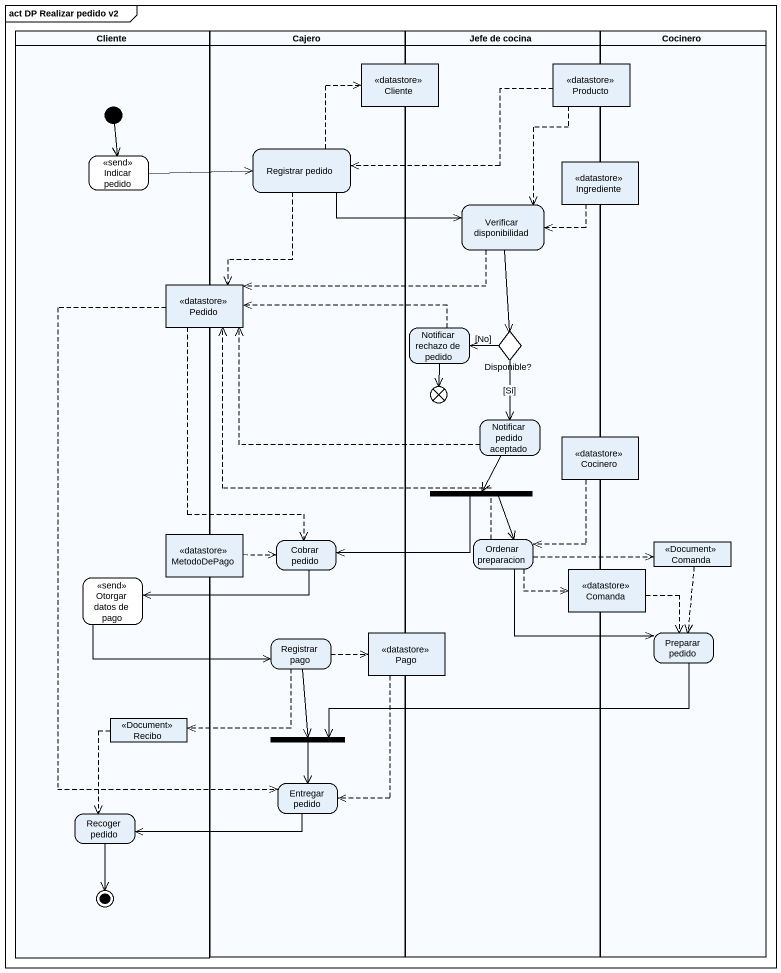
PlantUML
@startuml
mainframe act DP Realizar pedido v2
hide empty description
state Cliente <<partition>> {
  state "Indicar pedido" as Indicar_pedido <<send>> #FFFFFF
  state "Otorgar datos de pago" as Otorgar_datos_de_pago <<send>> #FFFFFF
  state Recibo <<Document>>
  state "Recoger pedido" as Recoger_pedido
  [*] --> Indicar_pedido
  Recoger_pedido --> [*]
}
state Cajero <<partition>> {
  state "Registrar pedido" as Registrar_pedido
  state "Cobrar pedido" as Cobrar_pedido
  state "Registrar pago" as Registrar_pago
  state fork2 <<join>>
  state "Entregar pedido" as Entregar_pedido
}
state "Jefe de cocina" as Jefe_de_cocina <<partition>> {
  state "Verificar disponibilidad" as Verificar_disponibilidad
  state "Notificar rechazo de pedido" as Notificar_rechazo_de_pedido
  state "Disponible?" as Disponible <<choice>>
  state flowfinal1 <<end>>
  state "Notificar pedido aceptado" as Notificar_pedido_aceptado
  state fork1 <<fork>>
  state "Ordenar preparacion" as Ordenar_preparacion
}
state Cocinero <<partition>> {
  state Comanda <<Document>>
  state "Preparar pedido" as Preparar_pedido
}
state "Cliente" as Cliente_2 <<datastore>>
state Producto <<datastore>>
state Ingrediente <<datastore>>
state Pedido <<datastore>>
state "Cocinero" as Cocinero_2 <<datastore>>
state MetodoDePago <<datastore>>
state "Comanda" as Comanda_2 <<datastore>>
state Pago <<datastore>>
Producto -left[dashed]-> Registrar_pedido
Producto -[dashed]-> Verificar_disponibilidad
Indicar_pedido -right-> Registrar_pedido
Registrar_pedido -up[dashed]-> Cliente_2
Registrar_pedido -right-> Verificar_disponibilidad
Registrar_pedido -[dashed]-> Pedido
Ingrediente -left[dashed]-> Verificar_disponibilidad
Verificar_disponibilidad -left[dashed]-> Pedido
Verificar_disponibilidad --> Disponible
Pedido -[dashed]-> Cobrar_pedido
Pedido -[dashed]-> Entregar_pedido
Notificar_rechazo_de_pedido -left[dashed]-> Pedido
Notificar_rechazo_de_pedido --> flowfinal1
Disponible -left-> Notificar_rechazo_de_pedido : [No]
Disponible --> Notificar_pedido_aceptado : [Si]
Notificar_pedido_aceptado -left[dashed]-> Pedido
Notificar_pedido_aceptado --> fork1
Cocinero_2 -[dashed]-> Ordenar_preparacion
fork1 -left-> Cobrar_pedido
fork1 --> Ordenar_preparacion
MetodoDePago -right[dashed]-> Cobrar_pedido
Cobrar_pedido -left-> Otorgar_datos_de_pago
Ordenar_preparacion -up[dashed]-> Pedido
Ordenar_preparacion -right[dashed]-> Comanda
Ordenar_preparacion -right[dashed]-> Comanda_2
Ordenar_preparacion -right-> Preparar_pedido
Comanda -[dashed]-> Preparar_pedido
Otorgar_datos_de_pago -right-> Registrar_pago
Comanda_2 -[dashed]-> Preparar_pedido
Registrar_pago -right[dashed]-> Pago
Registrar_pago -left[dashed]-> Recibo
Registrar_pago --> fork2
Pago -[dashed]-> Entregar_pedido
Preparar_pedido -left-> fork2
Recibo -[dashed]-> Recoger_pedido
fork2 --> Entregar_pedido
Entregar_pedido -left-> Recoger_pedido
@enduml
